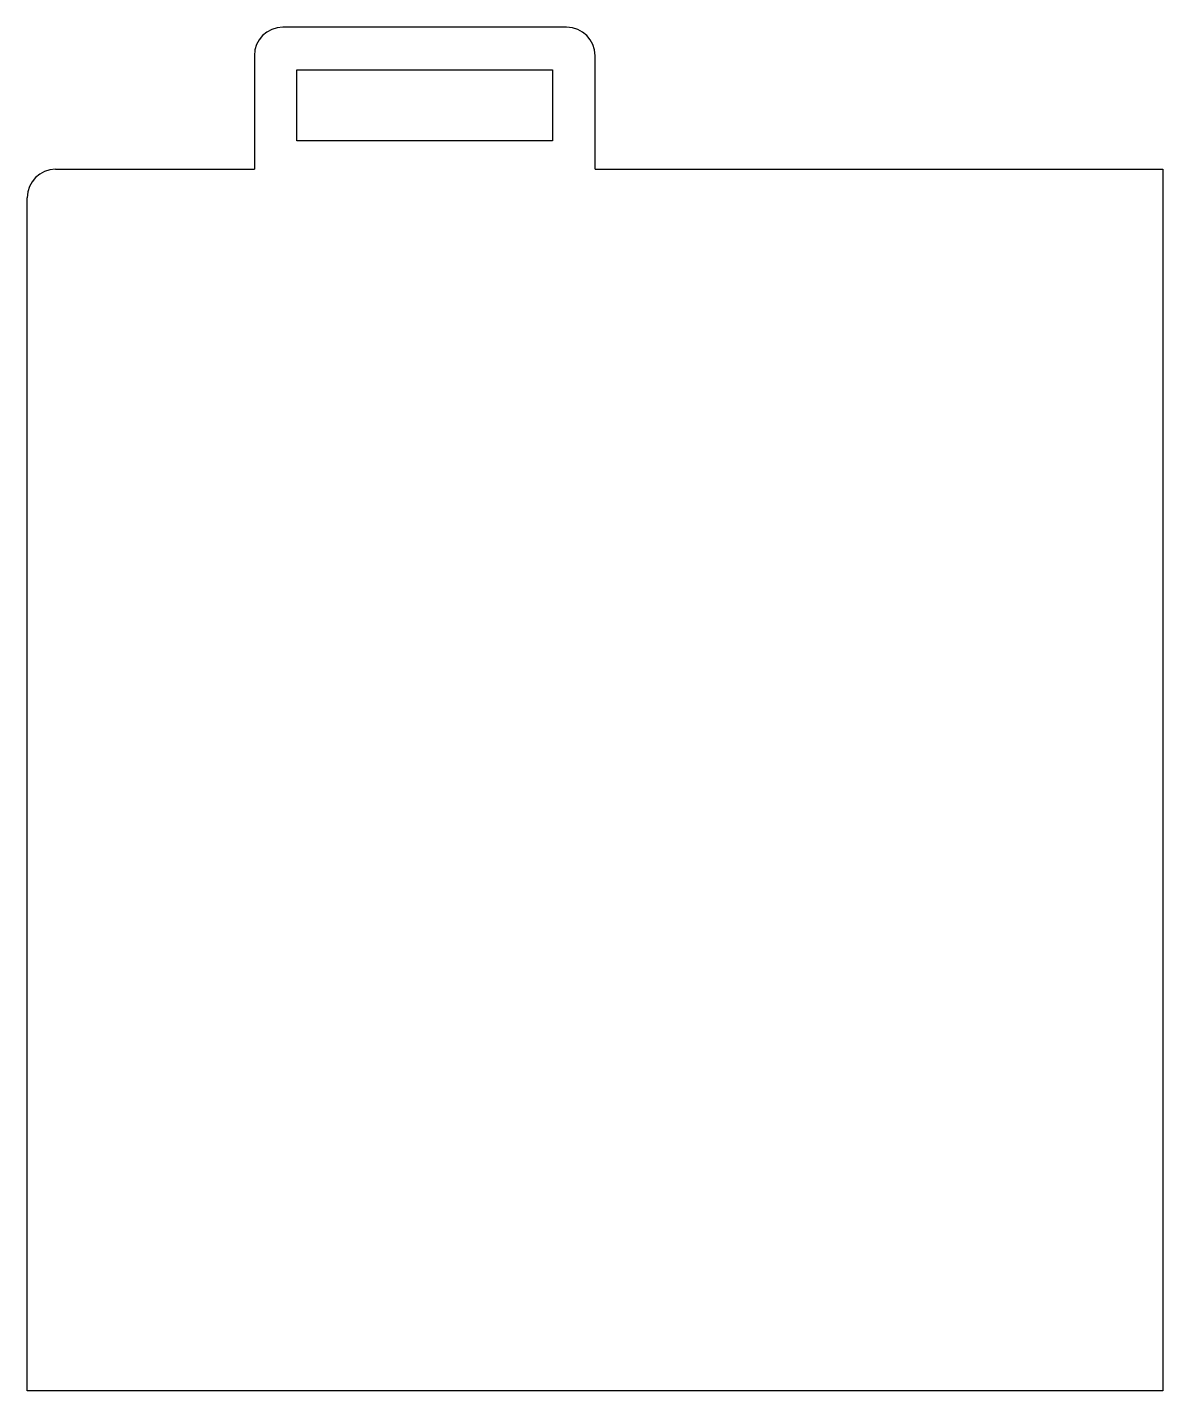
# Model space of a CAD drawing. Extents: x -508 to 0, y 0 to 610.
import ezdxf

# ---------------------------------------------------------------- set-up
doc = ezdxf.new("R2010")
doc.units = 0
doc.layers.add('Shape2DView001', color=7, linetype='CONTINUOUS')

msp = doc.modelspace()

# ---------------------------------------------------------------- linework, layer by layer
at = {"layer": 'Shape2DView001'}
for p, q in [((-266.7, 609.6), (-393.7, 609.6)), ((-406.4, 596.9), (-406.4, 546.1)), ((-254, 546.1), (-254, 596.9)), ((-387.35, 558.8), (-387.35, 590.55)), ((-387.35, 590.55), (-273.05, 590.55)), ((-273.05, 590.55), (-273.05, 558.8)), ((-273.05, 558.8), (-387.35, 558.8)), ((-495.3, 546.1), (-406.4, 546.1)), ((-254, 546.1), (0, 546.1)), ((0, 546.1), (0, 0)), ((-508, 0), (-508, 533.4)), ((0, 0), (-508, 0))]:
    msp.add_line(p, q, dxfattribs=at)
for centre, start_param, end_param in [((-393.7, 596.9), 0.301208, 1.872), ((-266.7, 596.9), 5.0136, 0.301208), ((-495.3, 533.4), 0.301208, 1.872)]:
    msp.add_ellipse(centre, major_axis=(3.77, 12.13), ratio=1, start_param=start_param, end_param=end_param, dxfattribs=at)

doc.saveas('drawing.dxf')
